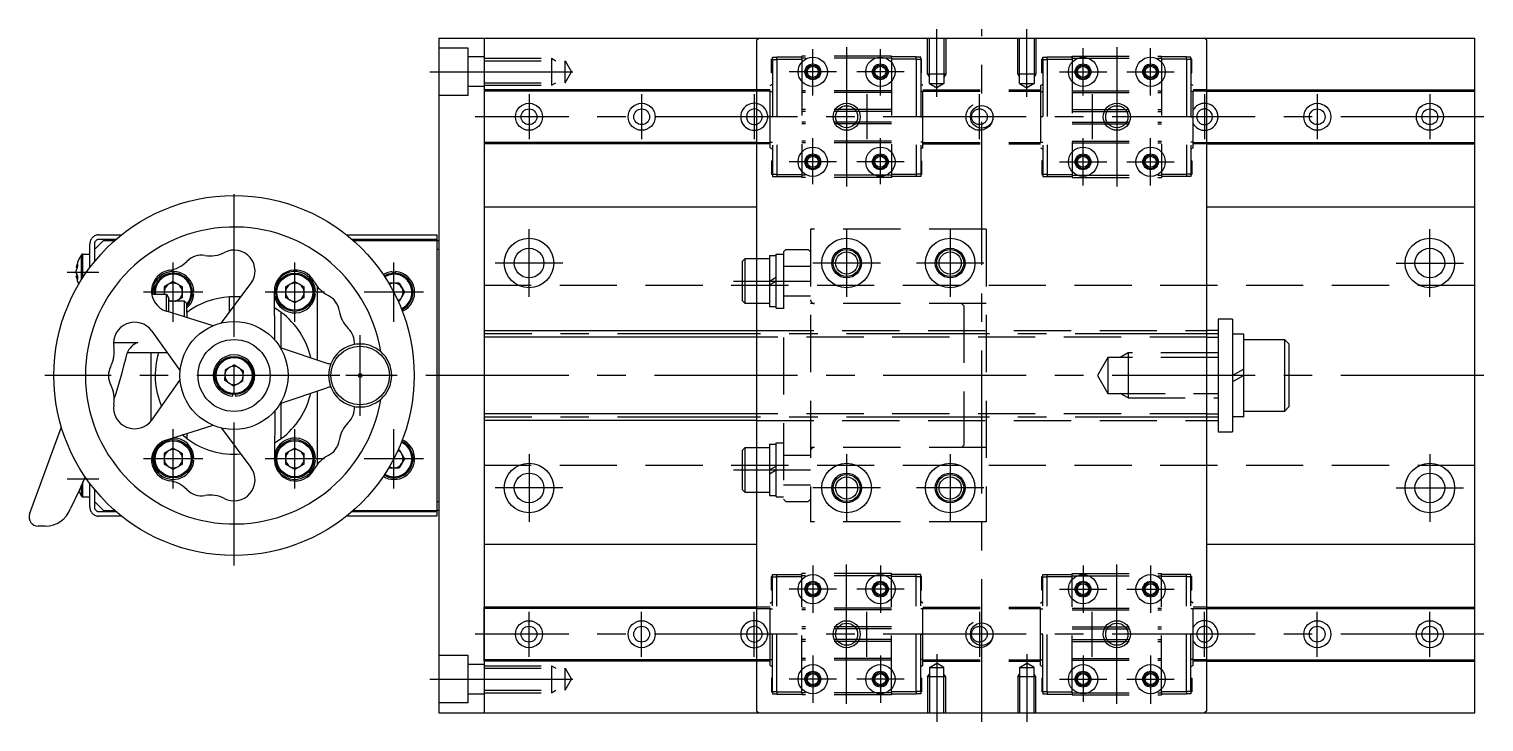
# Model space of a CAD drawing. Extents: x -106 to 482, y -54 to 337.
# Drawn here: x 158.9 to 481.9, y 182.7 to 336.7 of the extents above; entities that cross this region are included whole.
import ezdxf

# ---------------------------------------------------------------- set-up
doc = ezdxf.new("R2010")
doc.units = 0
for name, pattern in [('CENTER', [50.8, 31.75, -6.35, 6.35, -6.35]), ('DASHED', [19.05, 12.7, -6.35]), ('PHANTOM', [63.5, 31.75, -6.35, 6.35, -6.35, 6.35, -6.35])]:
    doc.linetypes.add(name, pattern=pattern)
doc.layers.get('0').update_dxf_attribs({"linetype": 'CONTINUOUS'})
doc.layers.add('CENTER', color=1, linetype='CENTER')

msp = doc.modelspace()

# ---------------------------------------------------------------- linework, layer by layer
at = {"color": 7, "linetype": 'CONTINUOUS'}
for p, q in [((249.89, 334.69), (249.89, 184.69)), ((249.89, 334.69), (479.89, 334.69)), ((259.89, 334.69), (259.89, 184.69)), ((320.39, 334.19), (320.89, 334.69)), ((320.39, 334.19), (320.39, 185.19)), ((420.39, 334.19), (419.89, 334.69)), ((420.39, 185.19), (420.39, 334.19)), ((479.89, 184.69), (479.89, 334.69)), ((320.39, 323.19), (259.89, 323.19)), ((259.89, 323.19), (259.89, 311.19)), ((420.39, 323.19), (479.89, 323.19)), ((320.39, 322.89), (259.89, 322.89)), ((420.39, 322.89), (479.89, 322.89)), ((320.39, 311.49), (259.89, 311.49)), ((320.39, 311.19), (259.89, 311.19)), ((420.39, 311.49), (479.89, 311.49)), ((420.39, 311.19), (479.89, 311.19)), ((259.89, 297.19), (320.39, 297.19)), ((420.39, 297.19), (479.89, 297.19)), ((175.39, 289.69), (173.39, 287.69)), ((173.39, 287.69), (173.39, 284.97)), ((175.39, 289.69), (177.93, 289.69)), ((230.85, 289.69), (249.39, 289.69)), ((249.39, 289.69), (249.39, 229.69)), ((249.39, 289.69), (249.89, 289.69)), ((249.89, 287.69), (249.39, 287.69)), ((170.55, 285.63), (170.55, 286.54)), ((170.55, 281.02), (170.55, 285.63)), ((170.84, 285.74), (170.84, 286.69)), ((170.84, 286.69), (172.39, 286.69)), ((170.84, 281.48), (170.84, 285.74)), ((317.29, 285.09), (317.89, 285.69)), ((317.29, 276.29), (317.29, 285.09)), ((317.89, 275.69), (317.89, 285.69)), ((317.89, 285.69), (320.39, 285.69)), ((169.37, 283.68), (169.37, 283.7)), ((169.37, 283.68), (169.37, 283.64)), ((169.37, 282.52), (169.37, 283.02)), ((169.37, 282.52), (169.37, 282.36)), ((169.37, 281.68), (169.37, 281.74)), ((239.56, 282.43), (239.53, 282.77)), ((240.22, 282.43), (240.25, 282.77)), ((190.89, 280.55), (188.85, 279.37)), ((188.85, 279.37), (188.85, 277.69)), ((190.89, 280.55), (192.93, 279.37)), ((192.93, 277.01), (192.93, 279.37)), ((195.13, 278.52), (195.47, 278.55)), ((195.13, 277.86), (195.47, 277.83)), ((201.64, 271.37), (208.13, 280.11)), ((213.48, 267.53), (213.36, 278.41)), ((217.89, 280.55), (215.85, 279.37)), ((215.85, 279.37), (215.85, 277.01)), ((217.89, 280.55), (219.93, 279.37)), ((219.93, 277.01), (219.93, 279.37)), ((222.13, 278.52), (222.47, 278.55)), ((222.13, 277.86), (222.47, 277.83)), ((222.89, 263.13), (222.89, 279.45)), ((241.07, 280.23), (238.71, 280.23)), ((241.07, 280.23), (242.25, 278.19)), ((242.25, 278.19), (241.07, 276.15)), ((189.39, 277.69), (186.15, 277.69)), ((189.39, 273.99), (189.39, 277.69)), ((189.39, 277.69), (189.89, 276.82)), ((189.89, 273.84), (189.89, 276.82)), ((190.27, 276.19), (189.89, 276.41)), ((193.39, 276.19), (189.89, 276.19)), ((192.93, 277.01), (191.51, 276.19)), ((193.39, 272.74), (193.39, 276.19)), ((193.39, 276.19), (193.89, 275.69)), ((193.89, 273.69), (193.89, 275.69)), ((203.39, 273.72), (203.39, 277.16)), ((205.95, 277.16), (203.39, 277.16)), ((217.89, 275.83), (215.85, 277.01)), ((219.93, 277.01), (217.89, 275.83)), ((240.85, 276.15), (241.07, 276.15)), ((317.89, 275.69), (317.29, 276.29)), ((320.39, 275.69), (317.89, 275.69)), ((199.74, 270.75), (189.36, 274)), ((193.89, 273.69), (193.89, 272.59)), ((214.89, 265.83), (214.89, 273.69)), ((422.89, 272.19), (422.89, 247.19)), ((426.09, 272.19), (422.89, 272.19)), ((426.09, 272.19), (426.09, 247.19)), ((186.13, 269.56), (192.43, 260.69)), ((259.89, 269.69), (320.39, 269.69)), ((422.89, 269.69), (420.39, 269.69)), ((422.89, 269.69), (422.89, 249.69)), ((426.09, 268.89), (426.09, 250.49)), ((428.59, 268.89), (426.09, 268.89)), ((428.59, 250.49), (428.59, 268.89)), ((177.66, 267.04), (183.03, 267.04)), ((214.65, 265.91), (224.96, 262.44)), ((428.59, 267.69), (437.59, 267.69)), ((437.59, 267.69), (437.59, 251.69)), ((437.59, 267.69), (438.59, 266.69)), ((438.59, 266.69), (438.59, 252.69)), ((189.59, 264.69), (180.69, 264.69)), ((185.89, 264.69), (185.89, 249.51)), ((204.51, 262.04), (202.41, 260.97)), ((204.51, 262.04), (206.49, 260.76)), ((186.11, 249.79), (192.43, 258.69)), ((202.41, 260.97), (202.29, 258.62)), ((204.26, 257.33), (202.29, 258.62)), ((206.37, 258.4), (204.26, 257.33)), ((206.37, 258.4), (206.49, 260.76)), ((428.59, 261.13), (426.09, 259.69)), ((428.59, 259.69), (426.09, 258.25)), ((204.06, 255.45), (204.03, 255.1)), ((204.72, 255.45), (204.75, 255.1)), ((214.65, 253.47), (224.97, 256.94)), ((222.89, 239.85), (222.89, 256.24)), ((214.89, 245.69), (214.89, 253.55)), ((438.59, 252.69), (437.59, 251.69)), ((213.48, 251.85), (213.36, 240.89)), ((320.39, 249.69), (259.89, 249.69)), ((420.39, 249.69), (422.89, 249.69)), ((428.59, 250.49), (426.09, 250.49)), ((437.59, 251.69), (428.59, 251.69)), ((159.01, 228.87), (166.06, 248.25)), ((189.27, 245.33), (199.74, 248.62)), ((193.89, 245.69), (192.91, 246.48)), ((193.89, 246.78), (193.89, 245.69)), ((201.64, 248.01), (208.13, 239.27)), ((213.4, 244.69), (214.89, 245.69)), ((422.89, 247.19), (426.09, 247.19)), ((190.89, 243.55), (188.85, 242.37)), ((188.85, 242.37), (188.85, 240.01)), ((190.89, 243.55), (192.93, 242.37)), ((192.93, 240.01), (192.93, 242.37)), ((217.89, 243.55), (215.85, 242.37)), ((215.85, 242.37), (215.85, 240.01)), ((217.89, 243.55), (219.93, 242.37)), ((219.93, 240.01), (219.93, 242.37)), ((241.07, 243.23), (240.85, 243.23)), ((241.07, 243.23), (242.25, 241.19)), ((317.29, 243.09), (317.89, 243.69)), ((317.29, 234.29), (317.29, 243.09)), ((317.89, 233.69), (317.89, 243.69)), ((317.89, 243.69), (320.39, 243.69)), ((190.89, 238.83), (188.85, 240.01)), ((192.93, 240.01), (190.89, 238.83)), ((195.13, 241.52), (195.47, 241.55)), ((195.13, 240.86), (195.47, 240.83)), ((217.89, 238.83), (215.85, 240.01)), ((219.93, 240.01), (217.89, 238.83)), ((222.13, 241.52), (222.47, 241.55)), ((222.13, 240.86), (222.47, 240.83)), ((238.71, 239.15), (241.07, 239.15)), ((242.25, 241.19), (241.07, 239.15)), ((170.84, 232.69), (170.84, 236.05)), ((170.55, 232.84), (170.55, 235.39)), ((170.84, 232.69), (172.39, 232.69)), ((173.39, 234.41), (173.39, 231.69)), ((317.89, 233.69), (317.29, 234.29)), ((320.39, 233.69), (317.89, 233.69)), ((173.39, 231.69), (175.39, 229.69)), ((175.39, 229.69), (177.93, 229.69)), ((230.85, 229.69), (249.39, 229.69)), ((249.39, 231.69), (249.89, 231.69)), ((249.89, 229.69), (249.39, 229.69)), ((162.47, 226.19), (160.89, 226.19)), ((259.89, 222.19), (320.39, 222.19)), ((420.39, 222.19), (479.89, 222.19)), ((320.39, 208.19), (259.89, 208.19)), ((259.89, 196.19), (259.89, 208.19)), ((320.39, 207.89), (259.89, 207.89)), ((420.39, 208.19), (479.89, 208.19)), ((420.39, 207.89), (479.89, 207.89)), ((320.39, 196.49), (259.89, 196.49)), ((320.39, 196.19), (259.89, 196.19)), ((420.39, 196.49), (479.89, 196.49)), ((420.39, 196.19), (479.89, 196.19)), ((249.89, 184.69), (479.89, 184.69)), ((320.39, 185.19), (320.89, 184.69)), ((420.39, 185.19), (419.89, 184.69))]:
    msp.add_line(p, q, dxfattribs=at)
at = {"color": 3, "linetype": 'DASHED'}
for p, q in [((358.39, 326.69), (358.39, 334.69)), ((358.77, 324.59), (358.77, 334.69)), ((362.01, 334.69), (362.01, 324.59)), ((362.39, 334.69), (362.39, 326.69)), ((378.39, 326.69), (378.39, 334.69)), ((378.77, 324.59), (378.77, 334.69)), ((382.01, 334.69), (382.01, 324.59)), ((382.39, 334.69), (382.39, 326.69)), ((256.39, 332.44), (249.89, 332.44)), ((256.39, 321.94), (256.39, 332.44)), ((259.89, 330.49), (256.39, 330.49)), ((259.89, 330.19), (274.89, 330.19)), ((259.89, 329.65), (277.89, 329.65)), ((274.89, 330.19), (275.83, 329.65)), ((274.89, 330.19), (274.89, 324.19)), ((277.89, 329.65), (279.31, 327.19)), ((277.89, 324.73), (277.89, 329.65)), ((323.74, 329.99), (323.94, 329.99)), ((323.74, 326.99), (323.74, 329.99)), ((323.94, 329.94), (323.94, 330.44)), ((323.94, 330.44), (324.94, 330.44)), ((323.94, 329.94), (323.94, 304.44)), ((323.94, 329.94), (324.94, 329.94)), ((324.94, 330.49), (330.44, 330.49)), ((324.94, 329.99), (324.94, 330.49)), ((324.94, 329.99), (324.94, 304.39)), ((324.94, 329.99), (330.44, 329.99)), ((350.34, 330.69), (330.44, 330.69)), ((330.44, 330.19), (330.44, 330.69)), ((330.44, 330.19), (330.44, 304.19)), ((350.34, 330.19), (330.44, 330.19)), ((350.34, 330.19), (350.34, 330.69)), ((355.84, 330.49), (350.34, 330.49)), ((350.34, 330.19), (350.34, 304.19)), ((355.84, 329.99), (350.34, 329.99)), ((355.84, 329.99), (355.84, 330.49)), ((356.84, 330.44), (355.84, 330.44)), ((355.84, 329.99), (355.84, 304.39)), ((356.84, 329.94), (355.84, 329.94)), ((356.84, 329.94), (356.84, 330.44)), ((356.84, 329.99), (357.04, 329.99)), ((356.84, 329.94), (356.84, 304.44)), ((357.04, 326.99), (357.04, 329.99)), ((383.74, 326.99), (383.74, 329.99)), ((383.94, 329.99), (383.74, 329.99)), ((383.94, 330.44), (384.94, 330.44)), ((383.94, 329.94), (383.94, 330.44)), ((383.94, 329.94), (383.94, 304.44)), ((383.94, 329.94), (384.94, 329.94)), ((384.94, 330.49), (390.44, 330.49)), ((384.94, 329.99), (384.94, 330.49)), ((384.94, 329.99), (384.94, 304.39)), ((384.94, 329.99), (390.44, 329.99)), ((390.44, 330.69), (410.34, 330.69)), ((390.44, 330.69), (390.44, 304.19)), ((390.44, 330.19), (390.44, 330.69)), ((390.44, 330.19), (410.34, 330.19)), ((410.34, 330.19), (410.34, 330.69)), ((415.84, 330.49), (410.34, 330.49)), ((410.34, 330.19), (410.34, 304.19)), ((415.84, 329.99), (410.34, 329.99)), ((415.84, 329.99), (415.84, 330.49)), ((416.84, 330.44), (415.84, 330.44)), ((415.84, 329.99), (415.84, 304.39)), ((416.84, 329.94), (415.84, 329.94)), ((416.84, 329.94), (416.84, 330.44)), ((417.04, 329.99), (416.84, 329.99)), ((416.84, 329.94), (416.84, 304.44)), ((417.04, 326.99), (417.04, 329.99)), ((277.89, 324.73), (279.31, 327.19)), ((323.94, 326.99), (323.74, 326.99)), ((357.04, 326.99), (356.84, 326.99)), ((358.39, 326.69), (358.77, 326.03)), ((362.39, 326.69), (358.39, 326.69)), ((362.39, 326.69), (362.01, 326.03)), ((382.39, 326.69), (378.39, 326.69)), ((378.39, 326.69), (378.77, 326.03)), ((382.39, 326.69), (382.01, 326.03)), ((383.74, 326.99), (383.94, 326.99)), ((416.84, 326.99), (417.04, 326.99)), ((259.89, 323.89), (256.39, 323.89)), ((259.89, 324.73), (277.89, 324.73)), ((259.89, 324.19), (274.89, 324.19)), ((274.89, 324.19), (275.83, 324.73)), ((323.44, 323.19), (320.39, 323.19)), ((323.44, 324.12), (323.94, 324.42)), ((323.44, 310.26), (323.44, 324.12)), ((357.34, 324.12), (356.84, 324.42)), ((357.34, 310.26), (357.34, 324.12)), ((357.34, 323.19), (383.44, 323.19)), ((358.77, 324.59), (360.39, 323.65)), ((358.77, 324.59), (362.01, 324.59)), ((362.01, 324.59), (360.39, 323.65)), ((378.77, 324.59), (382.01, 324.59)), ((378.77, 324.59), (380.39, 323.65)), ((382.01, 324.59), (380.39, 323.65)), ((383.44, 324.12), (383.94, 324.42)), ((383.44, 324.12), (383.44, 310.26)), ((417.34, 324.12), (416.84, 324.42)), ((417.34, 310.26), (417.34, 324.12)), ((420.39, 323.19), (417.34, 323.19)), ((256.39, 321.94), (249.89, 321.94)), ((323.44, 322.89), (320.39, 322.89)), ((323.44, 322.82), (323.94, 322.82)), ((350.34, 322.99), (330.44, 322.99)), ((350.34, 322.59), (330.44, 322.59)), ((357.34, 322.82), (356.84, 322.82)), ((357.34, 322.89), (383.44, 322.89)), ((383.44, 322.82), (383.94, 322.82)), ((390.44, 322.99), (410.34, 322.99)), ((390.44, 322.59), (410.34, 322.59)), ((417.34, 322.82), (416.84, 322.82)), ((420.39, 322.89), (417.34, 322.89)), ((323.94, 317.19), (323.44, 317.19)), ((350.34, 318.79), (330.44, 318.79)), ((350.34, 318.39), (330.44, 318.39)), ((356.84, 317.19), (357.34, 317.19)), ((383.94, 317.19), (383.44, 317.19)), ((390.44, 318.79), (410.34, 318.79)), ((390.44, 318.39), (410.34, 318.39)), ((416.84, 317.19), (417.34, 317.19)), ((350.34, 315.99), (330.44, 315.99)), ((350.34, 315.59), (330.44, 315.59)), ((390.44, 315.99), (410.34, 315.99)), ((390.44, 315.59), (410.34, 315.59)), ((320.39, 311.49), (323.44, 311.49)), ((323.44, 311.19), (320.39, 311.19)), ((323.44, 311.56), (323.94, 311.56)), ((323.44, 310.26), (323.94, 309.96)), ((350.34, 311.79), (330.44, 311.79)), ((350.34, 311.39), (330.44, 311.39)), ((357.34, 311.56), (356.84, 311.56)), ((357.34, 310.26), (356.84, 309.96)), ((357.34, 311.49), (383.44, 311.49)), ((357.34, 311.19), (383.44, 311.19)), ((383.44, 311.56), (383.94, 311.56)), ((383.44, 310.26), (383.94, 309.96)), ((390.44, 311.79), (410.34, 311.79)), ((390.44, 311.39), (410.34, 311.39)), ((417.34, 311.56), (416.84, 311.56)), ((417.34, 310.26), (416.84, 309.96)), ((417.34, 311.49), (420.39, 311.49)), ((420.39, 311.19), (417.34, 311.19)), ((323.74, 307.39), (323.74, 304.39)), ((323.74, 307.39), (323.94, 307.39)), ((356.84, 307.39), (357.04, 307.39)), ((357.04, 307.39), (357.04, 304.39)), ((383.74, 307.39), (383.74, 304.39)), ((383.94, 307.39), (383.74, 307.39)), ((417.04, 307.39), (416.84, 307.39)), ((417.04, 307.39), (417.04, 304.39)), ((323.94, 304.39), (323.74, 304.39)), ((323.94, 304.44), (323.94, 303.94)), ((323.94, 304.44), (324.94, 304.44)), ((323.94, 303.94), (324.94, 303.94)), ((324.94, 304.39), (330.44, 304.39)), ((324.94, 304.39), (324.94, 303.89)), ((324.94, 303.89), (330.44, 303.89)), ((350.34, 304.19), (330.44, 304.19)), ((330.44, 304.19), (330.44, 303.69)), ((350.34, 303.69), (330.44, 303.69)), ((355.84, 304.39), (350.34, 304.39)), ((350.34, 304.19), (350.34, 303.69)), ((355.84, 303.89), (350.34, 303.89)), ((356.84, 304.44), (355.84, 304.44)), ((355.84, 304.39), (355.84, 303.89)), ((356.84, 303.94), (355.84, 303.94)), ((356.84, 304.44), (356.84, 303.94)), ((357.04, 304.39), (356.84, 304.39)), ((383.74, 304.39), (383.94, 304.39)), ((383.94, 304.44), (384.94, 304.44)), ((383.94, 304.44), (383.94, 303.94)), ((383.94, 303.94), (384.94, 303.94)), ((384.94, 304.39), (390.44, 304.39)), ((384.94, 304.39), (384.94, 303.89)), ((384.94, 303.89), (390.44, 303.89)), ((390.44, 304.19), (410.34, 304.19)), ((390.44, 304.19), (390.44, 303.69)), ((390.44, 303.69), (410.34, 303.69)), ((415.84, 304.39), (410.34, 304.39)), ((410.34, 304.19), (410.34, 303.69)), ((415.84, 303.89), (410.34, 303.89)), ((416.84, 304.44), (415.84, 304.44)), ((415.84, 304.39), (415.84, 303.89)), ((416.84, 303.94), (415.84, 303.94)), ((416.84, 304.44), (416.84, 303.94)), ((416.84, 304.39), (417.04, 304.39)), ((332.39, 292.19), (332.39, 227.19)), ((371.39, 292.19), (332.39, 292.19)), ((371.39, 292.19), (371.39, 227.19)), ((326.89, 287.69), (326.39, 287.19)), ((326.89, 287.69), (331.89, 287.69)), ((331.89, 287.69), (332.39, 287.19)), ((320.39, 285.69), (323.29, 285.69)), ((323.29, 286.39), (323.29, 274.99)), ((323.29, 286.39), (324.79, 286.39)), ((324.79, 274.69), (324.79, 286.69)), ((324.79, 286.69), (326.39, 286.69)), ((326.39, 287.19), (326.39, 232.19)), ((323.29, 280.69), (324.79, 281.55)), ((326.39, 283.99), (332.39, 283.99)), ((479.89, 279.69), (259.89, 279.69)), ((323.29, 279.82), (324.79, 280.69)), ((323.29, 275.69), (320.39, 275.69)), ((323.29, 274.99), (324.79, 274.99)), ((324.79, 274.69), (326.39, 274.69)), ((326.39, 277.39), (332.39, 277.39)), ((371.39, 275.69), (332.39, 275.69)), ((365.89, 275.69), (366.39, 275.19)), ((366.39, 275.19), (366.39, 244.19)), ((320.39, 269.69), (420.39, 269.69)), ((420.39, 268.19), (320.39, 268.19)), ((398.39, 263.69), (396.08, 259.69)), ((398.39, 263.69), (398.39, 255.69)), ((422.89, 263.69), (398.39, 263.69)), ((402.89, 264.69), (401.16, 263.69)), ((402.89, 264.69), (402.89, 254.69)), ((422.89, 264.69), (402.89, 264.69)), ((396.08, 259.69), (398.39, 255.69)), ((398.39, 255.69), (422.89, 255.69)), ((402.89, 254.69), (401.16, 255.69)), ((402.89, 254.69), (422.89, 254.69)), ((420.39, 251.19), (320.39, 251.19)), ((320.39, 249.69), (420.39, 249.69)), ((320.39, 243.69), (323.29, 243.69)), ((323.29, 244.39), (323.29, 232.99)), ((323.29, 244.39), (324.79, 244.39)), ((324.79, 232.69), (324.79, 244.69)), ((324.79, 244.69), (326.39, 244.69)), ((371.39, 243.69), (332.39, 243.69)), ((366.39, 244.19), (365.89, 243.69)), ((479.89, 239.69), (259.89, 239.69)), ((323.29, 238.69), (324.79, 239.55)), ((326.39, 241.99), (332.39, 241.99)), ((323.29, 237.82), (324.79, 238.69)), ((323.29, 233.69), (320.39, 233.69)), ((323.29, 232.99), (324.79, 232.99)), ((324.79, 232.69), (326.39, 232.69)), ((326.39, 235.39), (332.39, 235.39)), ((326.89, 231.69), (326.39, 232.19)), ((326.89, 231.69), (331.89, 231.69)), ((331.89, 231.69), (332.39, 232.19)), ((371.39, 227.19), (332.39, 227.19)), ((323.74, 211.99), (323.74, 214.99)), ((323.94, 214.99), (323.74, 214.99)), ((323.94, 214.94), (323.94, 215.44)), ((323.94, 215.44), (324.94, 215.44)), ((323.94, 189.44), (323.94, 214.94)), ((323.94, 214.94), (324.94, 214.94)), ((324.94, 215.49), (330.44, 215.49)), ((324.94, 214.99), (324.94, 215.49)), ((324.94, 189.39), (324.94, 214.99)), ((324.94, 214.99), (330.44, 214.99)), ((350.34, 215.69), (330.44, 215.69)), ((330.44, 215.19), (330.44, 215.69)), ((330.44, 189.19), (330.44, 215.19)), ((350.34, 215.19), (330.44, 215.19)), ((350.34, 215.19), (350.34, 215.69)), ((355.84, 215.49), (350.34, 215.49)), ((350.34, 189.19), (350.34, 215.19)), ((355.84, 214.99), (350.34, 214.99)), ((355.84, 214.99), (355.84, 215.49)), ((356.84, 215.44), (355.84, 215.44)), ((355.84, 189.39), (355.84, 214.99)), ((356.84, 214.94), (355.84, 214.94)), ((356.84, 214.94), (356.84, 215.44)), ((357.04, 214.99), (356.84, 214.99)), ((356.84, 189.44), (356.84, 214.94)), ((357.04, 211.99), (357.04, 214.99)), ((383.74, 211.99), (383.74, 214.99)), ((383.74, 214.99), (383.94, 214.99)), ((383.94, 215.44), (384.94, 215.44)), ((383.94, 214.94), (383.94, 215.44)), ((383.94, 189.44), (383.94, 214.94)), ((383.94, 214.94), (384.94, 214.94)), ((384.94, 215.49), (390.44, 215.49)), ((384.94, 214.99), (384.94, 215.49)), ((384.94, 189.39), (384.94, 214.99)), ((384.94, 214.99), (390.44, 214.99)), ((390.44, 215.69), (410.34, 215.69)), ((390.44, 215.19), (390.44, 215.69)), ((390.44, 215.19), (410.34, 215.19)), ((390.44, 189.19), (390.44, 215.19)), ((410.34, 215.19), (410.34, 215.69)), ((415.84, 215.49), (410.34, 215.49)), ((410.34, 189.19), (410.34, 215.19)), ((415.84, 214.99), (410.34, 214.99)), ((415.84, 214.99), (415.84, 215.49)), ((416.84, 215.44), (415.84, 215.44)), ((415.84, 189.39), (415.84, 214.99)), ((416.84, 214.94), (415.84, 214.94)), ((416.84, 214.94), (416.84, 215.44)), ((416.84, 214.99), (417.04, 214.99)), ((416.84, 189.44), (416.84, 214.94)), ((417.04, 211.99), (417.04, 214.99)), ((323.74, 211.99), (323.94, 211.99)), ((356.84, 211.99), (357.04, 211.99)), ((383.94, 211.99), (383.74, 211.99)), ((417.04, 211.99), (416.84, 211.99)), ((323.44, 208.19), (320.39, 208.19)), ((320.39, 207.89), (323.44, 207.89)), ((323.44, 209.12), (323.94, 209.42)), ((323.44, 195.26), (323.44, 209.12)), ((323.44, 207.82), (323.94, 207.82)), ((350.34, 207.99), (330.44, 207.99)), ((350.34, 207.59), (330.44, 207.59)), ((357.34, 209.12), (356.84, 209.42)), ((357.34, 207.82), (356.84, 207.82)), ((357.34, 195.26), (357.34, 209.12)), ((357.34, 208.19), (383.44, 208.19)), ((357.34, 207.89), (383.44, 207.89)), ((383.44, 209.12), (383.94, 209.42)), ((383.44, 195.26), (383.44, 209.12)), ((383.44, 207.82), (383.94, 207.82)), ((390.44, 207.99), (410.34, 207.99)), ((390.44, 207.59), (410.34, 207.59)), ((417.34, 209.12), (416.84, 209.42)), ((417.34, 207.82), (416.84, 207.82)), ((417.34, 195.26), (417.34, 209.12)), ((420.39, 208.19), (417.34, 208.19)), ((417.34, 207.89), (420.39, 207.89)), ((350.34, 203.79), (330.44, 203.79)), ((390.44, 203.79), (410.34, 203.79)), ((323.94, 202.19), (323.44, 202.19)), ((350.34, 203.39), (330.44, 203.39)), ((350.34, 200.99), (330.44, 200.99)), ((350.34, 200.59), (330.44, 200.59)), ((356.84, 202.19), (357.34, 202.19)), ((383.94, 202.19), (383.44, 202.19)), ((390.44, 203.39), (410.34, 203.39)), ((390.44, 200.99), (410.34, 200.99)), ((390.44, 200.59), (410.34, 200.59)), ((416.84, 202.19), (417.34, 202.19)), ((256.39, 197.44), (249.89, 197.44)), ((256.39, 186.94), (256.39, 197.44)), ((259.89, 195.49), (256.39, 195.49)), ((259.89, 195.19), (274.89, 195.19)), ((259.89, 194.65), (277.89, 194.65)), ((274.89, 195.19), (275.83, 194.65)), ((274.89, 195.19), (274.89, 189.19)), ((277.89, 194.65), (279.31, 192.19)), ((277.89, 189.73), (277.89, 194.65)), ((323.44, 196.49), (320.39, 196.49)), ((323.44, 196.19), (320.39, 196.19)), ((323.44, 196.56), (323.94, 196.56)), ((323.44, 195.26), (323.94, 194.96)), ((350.34, 196.79), (330.44, 196.79)), ((350.34, 196.39), (330.44, 196.39)), ((357.34, 196.56), (356.84, 196.56)), ((357.34, 195.26), (356.84, 194.96)), ((357.34, 196.49), (383.44, 196.49)), ((357.34, 196.19), (383.44, 196.19)), ((358.77, 194.79), (360.39, 195.72)), ((358.77, 194.79), (358.77, 184.69)), ((358.77, 194.79), (362.01, 194.79)), ((362.01, 194.79), (360.39, 195.72)), ((362.01, 184.69), (362.01, 194.79)), ((378.77, 194.79), (380.39, 195.72)), ((378.77, 194.79), (378.77, 184.69)), ((378.77, 194.79), (382.01, 194.79)), ((382.01, 194.79), (380.39, 195.72)), ((382.01, 184.69), (382.01, 194.79)), ((383.44, 196.56), (383.94, 196.56)), ((383.44, 195.26), (383.94, 194.96)), ((390.44, 196.79), (410.34, 196.79)), ((390.44, 196.39), (410.34, 196.39)), ((417.34, 196.56), (416.84, 196.56)), ((417.34, 195.26), (416.84, 194.96)), ((420.39, 196.49), (417.34, 196.49)), ((420.39, 196.19), (417.34, 196.19)), ((277.89, 189.73), (279.31, 192.19)), ((323.94, 192.39), (323.74, 192.39)), ((323.74, 192.39), (323.74, 189.39)), ((357.04, 192.39), (356.84, 192.39)), ((357.04, 192.39), (357.04, 189.39)), ((358.39, 192.69), (358.77, 193.34)), ((358.39, 192.69), (358.39, 184.69)), ((362.39, 192.69), (358.39, 192.69)), ((362.39, 192.69), (362.01, 193.34)), ((362.39, 184.69), (362.39, 192.69)), ((378.39, 192.69), (378.77, 193.34)), ((378.39, 192.69), (378.39, 184.69)), ((382.39, 192.69), (378.39, 192.69)), ((382.39, 192.69), (382.01, 193.34)), ((382.39, 184.69), (382.39, 192.69)), ((383.74, 192.39), (383.74, 189.39)), ((383.74, 192.39), (383.94, 192.39)), ((416.84, 192.39), (417.04, 192.39)), ((417.04, 192.39), (417.04, 189.39)), ((259.89, 188.89), (256.39, 188.89)), ((259.89, 189.73), (277.89, 189.73)), ((259.89, 189.19), (274.89, 189.19)), ((274.89, 189.19), (275.83, 189.73)), ((323.74, 189.39), (323.94, 189.39)), ((323.94, 189.44), (323.94, 188.94)), ((323.94, 189.44), (324.94, 189.44)), ((323.94, 188.94), (324.94, 188.94)), ((324.94, 189.39), (330.44, 189.39)), ((324.94, 189.39), (324.94, 188.89)), ((324.94, 188.89), (330.44, 188.89)), ((350.34, 189.19), (330.44, 189.19)), ((330.44, 189.19), (330.44, 188.69)), ((350.34, 188.69), (330.44, 188.69)), ((355.84, 189.39), (350.34, 189.39)), ((350.34, 189.19), (350.34, 188.69)), ((355.84, 188.89), (350.34, 188.89)), ((356.84, 189.44), (355.84, 189.44)), ((355.84, 189.39), (355.84, 188.89)), ((356.84, 188.94), (355.84, 188.94)), ((356.84, 189.44), (356.84, 188.94)), ((356.84, 189.39), (357.04, 189.39)), ((383.94, 189.39), (383.74, 189.39)), ((383.94, 189.44), (384.94, 189.44)), ((383.94, 189.44), (383.94, 188.94)), ((383.94, 188.94), (384.94, 188.94)), ((384.94, 189.39), (390.44, 189.39)), ((384.94, 189.39), (384.94, 188.89)), ((384.94, 188.89), (390.44, 188.89)), ((390.44, 189.19), (410.34, 189.19)), ((390.44, 189.19), (390.44, 188.69)), ((390.44, 188.69), (410.34, 188.69)), ((415.84, 189.39), (410.34, 189.39)), ((410.34, 189.19), (410.34, 188.69)), ((415.84, 188.89), (410.34, 188.89)), ((416.84, 189.44), (415.84, 189.44)), ((415.84, 189.39), (415.84, 188.89)), ((416.84, 188.94), (415.84, 188.94)), ((416.84, 189.44), (416.84, 188.94)), ((417.04, 189.39), (416.84, 189.39)), ((256.39, 186.94), (249.89, 186.94))]:
    msp.add_line(p, q, dxfattribs=at)
at = {"color": 3, "linetype": 'PHANTOM'}
for p, q in [((174.39, 290.94), (179.42, 290.94)), ((229.36, 290.94), (249.39, 290.94)), ((249.39, 290.94), (249.39, 289.94)), ((172.39, 283.69), (172.39, 288.94)), ((173.39, 288.94), (173.39, 284.97)), ((178.22, 289.94), (174.39, 289.94)), ((249.39, 289.94), (230.56, 289.94)), ((249.39, 289.94), (249.39, 289.69)), ((172.39, 230.44), (172.39, 235.69)), ((173.39, 234.41), (173.39, 230.44)), ((174.39, 229.44), (178.22, 229.44)), ((230.56, 229.44), (249.39, 229.44)), ((249.39, 229.69), (249.39, 229.44)), ((249.39, 229.44), (249.39, 228.44)), ((179.42, 228.44), (174.39, 228.44)), ((249.39, 228.44), (229.36, 228.44))]:
    msp.add_line(p, q, dxfattribs=at)
at = {"color": 3, "linetype": 'CONTINUOUS'}
for p, q in [((320.39, 268.19), (259.89, 268.19)), ((420.39, 268.19), (422.89, 268.19)), ((320.39, 251.19), (259.89, 251.19)), ((420.39, 251.19), (422.89, 251.19))]:
    msp.add_line(p, q, dxfattribs=at)
at = {"color": 7, "linetype": 'CONTINUOUS', "flags": 128}
for points in [[(239.53, 282.77), (238.28, 282.5), (237.51, 282.12)], [(237.7, 281.83), (238.64, 282.25), (239.89, 282.44)], [(239.89, 282.19), (238.71, 282.01), (237.84, 281.62)], [(188.85, 278.19), (188.86, 277.92), (188.91, 277.69)], [(214.89, 273.69), (213.84, 274.42), (213.48, 274.64)], [(171.33, 237.17), (170.06, 234.3), (168.11, 230.14)]]:
    msp.add_lwpolyline(points, dxfattribs=at)
at = {"color": 7, "linetype": 'CONTINUOUS'}
for centre, radius in [((332.89, 327.19), 3.25), ((347.89, 327.19), 3.25), ((392.89, 327.19), 3.25), ((407.89, 327.19), 3.25), ((332.89, 327.19), 1.75), ((332.89, 327.19), 1.23), ((347.89, 327.19), 1.75), ((347.89, 327.19), 1.23), ((392.89, 327.19), 1.75), ((392.89, 327.19), 1.23), ((407.89, 327.19), 1.75), ((407.89, 327.19), 1.23), ((269.89, 317.19), 3), ((294.89, 317.19), 3), ((444.89, 317.19), 3), ((469.89, 317.19), 3), ((269.89, 317.19), 1.75), ((294.89, 317.19), 1.75), ((340.39, 317.19), 2.46), ((370.39, 317.19), 2.5), ((400.39, 317.19), 2.46), ((444.89, 317.19), 1.75), ((469.89, 317.19), 1.75), ((332.89, 307.19), 3.25), ((347.89, 307.19), 3.25), ((392.89, 307.19), 3.25), ((407.89, 307.19), 3.25), ((332.89, 307.19), 1.75), ((332.89, 307.19), 1.23), ((347.89, 307.19), 1.75), ((347.89, 307.19), 1.23), ((392.89, 307.19), 1.75), ((392.89, 307.19), 1.23), ((407.89, 307.19), 1.75), ((407.89, 307.19), 1.23), ((204.39, 259.69), 40), ((269.89, 284.69), 5.5), ((269.89, 284.69), 3.3), ((340.39, 284.69), 5.5), ((340.39, 284.69), 3.3), ((363.39, 284.69), 5.5), ((363.39, 284.69), 3.3), ((469.89, 284.69), 5.5), ((469.89, 284.69), 3.3), ((340.39, 284.69), 2.46), ((363.39, 284.69), 2.46), ((217.89, 278.19), 4.25), ((217.89, 278.19), 4), ((204.39, 259.69), 12), ((204.39, 259.69), 8), ((232.39, 259.69), 6.5), ((204.39, 259.69), 4.25), ((204.39, 259.69), 4), ((232.39, 259.69), 0.415), ((190.89, 241.19), 4.25), ((190.89, 241.19), 4), ((217.89, 241.19), 4.25), ((217.89, 241.19), 4), ((269.89, 234.69), 5.5), ((340.39, 234.69), 5.5), ((363.39, 234.69), 5.5), ((469.89, 234.69), 5.5), ((269.89, 234.69), 3.3), ((340.39, 234.69), 3.3), ((340.39, 234.69), 2.46), ((363.39, 234.69), 3.3), ((363.39, 234.69), 2.46), ((469.89, 234.69), 3.3), ((332.89, 212.19), 3.25), ((332.89, 212.19), 1.75), ((332.89, 212.19), 1.23), ((347.89, 212.19), 3.25), ((347.89, 212.19), 1.75), ((347.89, 212.19), 1.23), ((392.89, 212.19), 3.25), ((392.89, 212.19), 1.75), ((392.89, 212.19), 1.23), ((407.89, 212.19), 3.25), ((407.89, 212.19), 1.75), ((407.89, 212.19), 1.23), ((269.89, 202.19), 3), ((269.89, 202.19), 1.75), ((294.89, 202.19), 3), ((294.89, 202.19), 1.75), ((340.39, 202.19), 2.46), ((370.39, 202.19), 2.5), ((400.39, 202.19), 2.46), ((444.89, 202.19), 3), ((444.89, 202.19), 1.75), ((469.89, 202.19), 3), ((469.89, 202.19), 1.75), ((332.89, 192.19), 3.25), ((332.89, 192.19), 1.75), ((347.89, 192.19), 3.25), ((347.89, 192.19), 1.75), ((392.89, 192.19), 3.25), ((392.89, 192.19), 1.75), ((407.89, 192.19), 3.25), ((407.89, 192.19), 1.75), ((332.89, 192.19), 1.23), ((347.89, 192.19), 1.23), ((392.89, 192.19), 1.23), ((407.89, 192.19), 1.23)]:
    msp.add_circle(centre, radius, dxfattribs=at)
at = {"color": 3, "linetype": 'CONTINUOUS'}
for centre, radius in [((332.89, 327.19), 1.5), ((347.89, 327.19), 1.5), ((392.89, 327.19), 1.5), ((407.89, 327.19), 1.5), ((340.39, 317.19), 3), ((400.39, 317.19), 3), ((332.89, 307.19), 1.5), ((347.89, 307.19), 1.5), ((392.89, 307.19), 1.5), ((407.89, 307.19), 1.5), ((340.39, 284.69), 3), ((363.39, 284.69), 3), ((340.39, 234.69), 3), ((363.39, 234.69), 3), ((332.89, 212.19), 1.5), ((347.89, 212.19), 1.5), ((392.89, 212.19), 1.5), ((407.89, 212.19), 1.5), ((340.39, 202.19), 3), ((400.39, 202.19), 3), ((332.89, 192.19), 1.5), ((347.89, 192.19), 1.5), ((392.89, 192.19), 1.5), ((407.89, 192.19), 1.5)]:
    msp.add_circle(centre, radius, dxfattribs=at)
at = {"color": 3, "linetype": 'DASHED'}
for centre, radius in [((369.89, 317.19), 3), ((369.89, 317.19), 1.75), ((369.89, 202.19), 3), ((369.89, 202.19), 1.75)]:
    msp.add_circle(centre, radius, dxfattribs=at)
at = {"color": 7, "linetype": 'CONTINUOUS'}
for centre, radius, start, end in [((319.89, 317.19), 3, 80.4059, 279.5941), ((419.89, 317.19), 3, 279.5941, 80.4059), ((319.89, 317.19), 1.75, 73.3985, 286.6015), ((419.89, 317.19), 1.75, 286.6015, 73.3985), ((204.39, 259.69), 33, 9.2441, 350.7559), ((204.39, 282.89), 4.67, 323.3843, 117.1258), ((175.79, 282.69), 6.5, 143.6416, 171.0688), ((173.29, 282.98), 3.99, 157.0745, 169.8906), ((172.6, 284.2), 2.99, 173.6264, 186.3736), ((170.84, 286.33), 0.36, 90, 143.6416), ((189.01, 289.86), 6.87, 278.5486, 315.229), ((197.18, 281.85), 4.57, 80.8145, 135.6926), ((199.06, 293.31), 7.04, 260.6383, 297.0656), ((173.29, 282.32), 3.99, 157.0745, 169.8906), ((172.29, 283.14), 2.99, 192.0034, 206.6964), ((173.29, 283.06), 3.99, 190.1094, 202.9255), ((172.29, 282.36), 2.99, 192.0034, 206.6964), ((175.79, 282.69), 6.5, 188.9312, 204.9749), ((173.8, 281.41), 4.19, 174.6164, 185.3836), ((190.75, 278.46), 4.67, 98.8307, 252.6516), ((190.89, 278.19), 4.6, 4.5, 186.2401), ((190.89, 278.19), 4.25, 0, 186.7563), ((190.89, 278.19), 4, 0, 187.1808), ((218.02, 278.46), 4.67, 26.833, 180.6555), ((217.89, 278.19), 4.6, 4.5, 164.172), ((239.89, 278.19), 4.25, 294.0607, 90), ((239.89, 278.19), 4, 294.2136, 90), ((239.89, 278.19), 4.6, 293.8418, 85.5), ((190.89, 278.19), 2.04, 120, 180), ((190.89, 278.19), 2.04, 60, 120), ((190.89, 278.19), 2.04, 0, 60), ((190.89, 278.19), 2.04, 300, 0), ((190.89, 278.19), 4.25, 314.9009, 0), ((190.89, 278.19), 4, 318.5904, 0), ((190.89, 278.19), 4.6, 310.7057, 355.5), ((217.89, 278.19), 4.6, 190.8209, 355.5), ((217.89, 278.19), 2.04, 120, 180), ((217.89, 278.19), 2.04, 180, 240), ((217.89, 278.19), 2.04, 60, 120), ((217.89, 278.19), 2.04, 0, 60), ((217.89, 278.19), 2.04, 300, 0), ((228.35, 283.65), 6.89, 206.5865, 243.4154), ((239.89, 278.19), 2.04, 90, 119.8634), ((239.89, 278.19), 2.04, 30, 90), ((239.89, 278.19), 2.04, 330, 30), ((190.89, 278.19), 2.04, 240, 258.3592), ((190.89, 278.19), 2.04, 281.6408, 300), ((204.39, 259.69), 17.5, 93.2758, 126.8699), ((217.89, 278.19), 2.04, 240, 300), ((223.15, 273.32), 4.68, 8.4185, 63.068), ((239.89, 278.19), 2.04, 295.1871, 330), ((182.32, 266.86), 4.67, 35.3893, 189.1183), ((204.39, 259.69), 17.5, 13.1103, 53.1301), ((234.58, 275.07), 6.89, 188.5715, 225.4282), ((226.45, 266.86), 4.67, 356.4765, 44.9314), ((170.9, 264.99), 6.91, 332.6368, 9.3707), ((184.43, 263.29), 4, 110.5, 160), ((232.39, 259.69), 7, 49.2272, 310.7728), ((232.39, 259.69), 7, 310.7728, 49.2272), ((232.39, 259.69), 7, 310.7728, 49.2272), ((181.18, 259.69), 4.66, 153.4685, 207.1581), ((6.13, 308.64), 180, 342.505, 345.8569), ((204.39, 259.69), 17.5, 163.3985, 202.8664), ((204.39, 259.69), 4.6, 274.5, 265.5), ((204.39, 259.69), 2.04, 56.9754, 116.9754), ((335.26, 740.99), 491.1, 257.021, 257.129), ((204.39, 259.69), 2.04, 116.9754, 176.9754), ((204.39, 259.69), 2.04, 176.9754, 236.9754), ((204.39, 259.69), 2.04, 296.9754, 356.9754), ((204.39, 259.69), 2.04, 356.9754, 56.9754), ((170.9, 254.39), 6.91, 350.6019, 27.3359), ((204.39, 259.69), 2.04, 236.9754, 296.9754), ((204.39, 259.69), 17.5, 306.8699, 347.0112), ((226.45, 252.54), 4.64, 97.2757, 108.6388), ((182.32, 252.52), 4.67, 170.8741, 324.2413), ((226.45, 252.52), 4.67, 315.0686, 3.5235), ((234.58, 244.31), 6.89, 134.5718, 171.4285), ((190.89, 241.19), 4.6, 4.5, 92.1956), ((204.39, 259.69), 17.5, 233.1301, 275.0114), ((217.89, 241.19), 4.6, 4.5, 169.0621), ((190.74, 240.91), 4.66, 108.4881, 261.2179), ((190.89, 241.19), 4.6, 143.8379, 355.5), ((190.89, 241.19), 2.04, 120, 180), ((190.89, 241.19), 2.04, 60, 120), ((190.89, 241.19), 2.04, 0, 60), ((217.89, 241.19), 2.04, 120, 180), ((217.89, 241.19), 2.04, 60, 120), ((217.89, 241.19), 2.04, 0, 60), ((223.15, 246.06), 4.68, 296.932, 351.5815), ((239.89, 241.19), 4.6, 238.7914, 66.1582), ((239.89, 241.19), 4.25, 239.0102, 65.9393), ((239.89, 241.19), 4, 239.1631, 65.7864), ((239.89, 241.19), 2.04, 30, 64.8129), ((190.89, 241.19), 2.04, 180, 240), ((190.89, 241.19), 2.04, 240, 300), ((190.89, 241.19), 2.04, 300, 0), ((204.39, 236.49), 4.67, 241.8595, 36.5902), ((218.03, 240.92), 4.66, 180.2916, 333.159), ((217.89, 241.19), 4.6, 196.6251, 355.5), ((217.89, 241.19), 2.04, 180, 240), ((217.89, 241.19), 2.04, 240, 300), ((217.89, 241.19), 2.04, 300, 0), ((228.35, 235.72), 6.89, 116.5846, 153.4135), ((239.89, 241.19), 2.04, 240.1366, 270), ((239.89, 241.19), 2.04, 270, 330), ((239.89, 241.19), 2.04, 330, 30), ((189.01, 229.52), 6.87, 44.771, 81.4514), ((175.79, 236.69), 6.5, 205.0209, 216.3584), ((170.84, 233.05), 0.36, 216.3584, 270), ((197.18, 237.52), 4.57, 224.3074, 279.1855), ((199.06, 226.06), 7.04, 62.9344, 99.3617), ((162.47, 232.19), 6, 270, 340), ((160.89, 228.19), 2, 160, 270), ((319.89, 202.19), 3, 80.4059, 279.5941), ((319.89, 202.19), 1.75, 73.3985, 286.6015), ((419.89, 202.19), 3, 279.5941, 80.4059), ((419.89, 202.19), 1.75, 286.6015, 73.3985)]:
    msp.add_arc(centre, radius, start, end, dxfattribs=at)
at = {"color": 3, "linetype": 'DASHED'}
for centre, radius, start, end in [((319.89, 317.19), 3, 279.5941, 80.4059), ((419.89, 317.19), 3, 80.4059, 148.2117), ((319.89, 317.19), 1.75, 286.6015, 73.3985), ((419.89, 317.19), 1.75, 73.3985, 286.6015), ((419.89, 317.19), 3, 211.7883, 279.5941), ((333.19, 276.49), 0.8, 180, 270), ((333.19, 242.89), 0.8, 90, 180), ((319.89, 202.19), 3, 279.5941, 80.4059), ((319.89, 202.19), 1.75, 286.6015, 73.3985), ((419.89, 202.19), 3, 80.4059, 148.2117), ((419.89, 202.19), 1.75, 73.3985, 286.6015), ((419.89, 202.19), 3, 211.7883, 279.5941)]:
    msp.add_arc(centre, radius, start, end, dxfattribs=at)
at = {"color": 3, "linetype": 'PHANTOM'}
for centre, radius, start, end in [((174.39, 288.94), 2, 90, 180), ((174.39, 288.94), 1, 90, 180), ((174.39, 230.44), 2, 180, 270), ((174.39, 230.44), 1, 180, 270)]:
    msp.add_arc(centre, radius, start, end, dxfattribs=at)
at = {"layer": 'CENTER', "color": 1, "linetype": 'CENTER'}
for p, q in [((360.39, 321.65), (360.39, 336.69)), ((370.39, 182.69), (370.39, 336.69)), ((380.39, 321.65), (380.39, 336.69)), ((332.89, 321.94), (332.89, 332.19)), ((340.39, 332.69), (340.39, 301.69)), ((347.89, 321.94), (347.89, 332.19)), ((392.89, 321.94), (392.89, 332.44)), ((400.39, 332.69), (400.39, 301.69)), ((407.89, 321.94), (407.89, 332.44)), ((247.89, 327.19), (281.31, 327.19)), ((338.14, 327.19), (327.64, 327.19)), ((353.14, 327.19), (342.64, 327.19)), ((387.64, 327.19), (398.14, 327.19)), ((402.64, 327.19), (413.14, 327.19)), ((269.89, 322.19), (269.89, 312.19)), ((294.89, 322.19), (294.89, 312.19)), ((319.89, 322.19), (319.89, 312.19)), ((344.89, 322.19), (344.89, 312.19)), ((369.89, 312.19), (369.89, 322.19)), ((394.89, 322.19), (394.89, 312.19)), ((419.89, 322.19), (419.89, 312.19)), ((444.89, 322.19), (444.89, 312.19)), ((469.89, 322.19), (469.89, 312.19)), ((481.89, 317.19), (257.89, 317.19)), ((332.89, 302.19), (332.89, 312.44)), ((347.89, 302.19), (347.89, 312.44)), ((392.89, 301.94), (392.89, 312.44)), ((407.89, 301.94), (407.89, 312.44)), ((338.14, 307.19), (327.64, 307.19)), ((353.14, 307.19), (342.64, 307.19)), ((387.64, 307.19), (398.14, 307.19)), ((402.64, 307.19), (413.14, 307.19)), ((204.39, 217.47), (204.39, 301.38)), ((269.89, 277.19), (269.89, 292.19)), ((340.39, 292.19), (340.39, 277.19)), ((363.39, 292.19), (363.39, 277.19)), ((469.89, 277.19), (469.89, 292.19)), ((190.89, 271.59), (190.89, 284.79)), ((217.89, 271.59), (217.89, 284.79)), ((239.89, 271.59), (239.89, 284.79)), ((277.39, 284.69), (262.39, 284.69)), ((347.89, 284.69), (332.89, 284.69)), ((370.89, 284.69), (355.89, 284.69)), ((462.39, 284.69), (477.39, 284.69)), ((167.37, 282.69), (174.39, 282.69)), ((197.49, 278.19), (184.29, 278.19)), ((224.49, 278.19), (211.29, 278.19)), ((246.49, 278.19), (233.29, 278.19)), ((315.29, 280.69), (332.39, 280.69)), ((232.39, 250.69), (232.39, 268.69)), ((422.89, 268.94), (259.89, 268.94)), ((481.89, 259.69), (162.39, 259.69)), ((235.53, 259.69), (229.24, 259.69)), ((422.89, 250.44), (259.89, 250.44)), ((190.89, 234.59), (190.89, 247.79)), ((217.89, 234.59), (217.89, 247.79)), ((239.89, 234.59), (239.89, 247.79)), ((197.49, 241.19), (184.29, 241.19)), ((224.49, 241.19), (211.29, 241.19)), ((246.49, 241.19), (233.29, 241.19)), ((269.89, 242.19), (269.89, 227.19)), ((340.39, 242.19), (340.39, 227.19)), ((363.39, 242.19), (363.39, 227.19)), ((469.89, 242.19), (469.89, 227.19)), ((167.37, 236.69), (174.39, 236.69)), ((315.29, 238.69), (332.39, 238.69)), ((277.39, 234.69), (262.39, 234.69)), ((347.89, 234.69), (332.89, 234.69)), ((370.89, 234.69), (355.89, 234.69)), ((462.39, 234.69), (477.39, 234.69)), ((332.89, 217.44), (332.89, 206.94)), ((340.39, 186.69), (340.39, 217.69)), ((347.89, 217.44), (347.89, 206.94)), ((392.89, 217.44), (392.89, 206.94)), ((400.39, 186.69), (400.39, 217.69)), ((407.89, 217.44), (407.89, 206.94)), ((338.14, 212.19), (327.64, 212.19)), ((353.14, 212.19), (342.64, 212.19)), ((387.64, 212.19), (398.14, 212.19)), ((402.64, 212.19), (413.14, 212.19)), ((269.89, 197.19), (269.89, 207.19)), ((294.89, 197.19), (294.89, 207.19)), ((319.89, 197.19), (319.89, 207.19)), ((344.89, 197.19), (344.89, 207.19)), ((369.89, 207.19), (369.89, 197.19)), ((394.89, 197.19), (394.89, 207.19)), ((419.89, 197.19), (419.89, 207.19)), ((444.89, 197.19), (444.89, 207.19)), ((469.89, 197.19), (469.89, 207.19)), ((481.89, 202.19), (257.89, 202.19)), ((332.89, 197.44), (332.89, 186.94)), ((347.89, 197.44), (347.89, 186.94)), ((360.39, 197.72), (360.39, 182.69)), ((380.39, 197.72), (380.39, 182.69)), ((392.89, 197.44), (392.89, 187.19)), ((407.89, 197.44), (407.89, 186.69)), ((247.89, 192.19), (281.31, 192.19)), ((338.14, 192.19), (327.64, 192.19)), ((353.14, 192.19), (342.64, 192.19)), ((387.64, 192.19), (398.14, 192.19)), ((402.64, 192.19), (413.14, 192.19))]:
    msp.add_line(p, q, dxfattribs=at)

doc.saveas('drawing.dxf')
